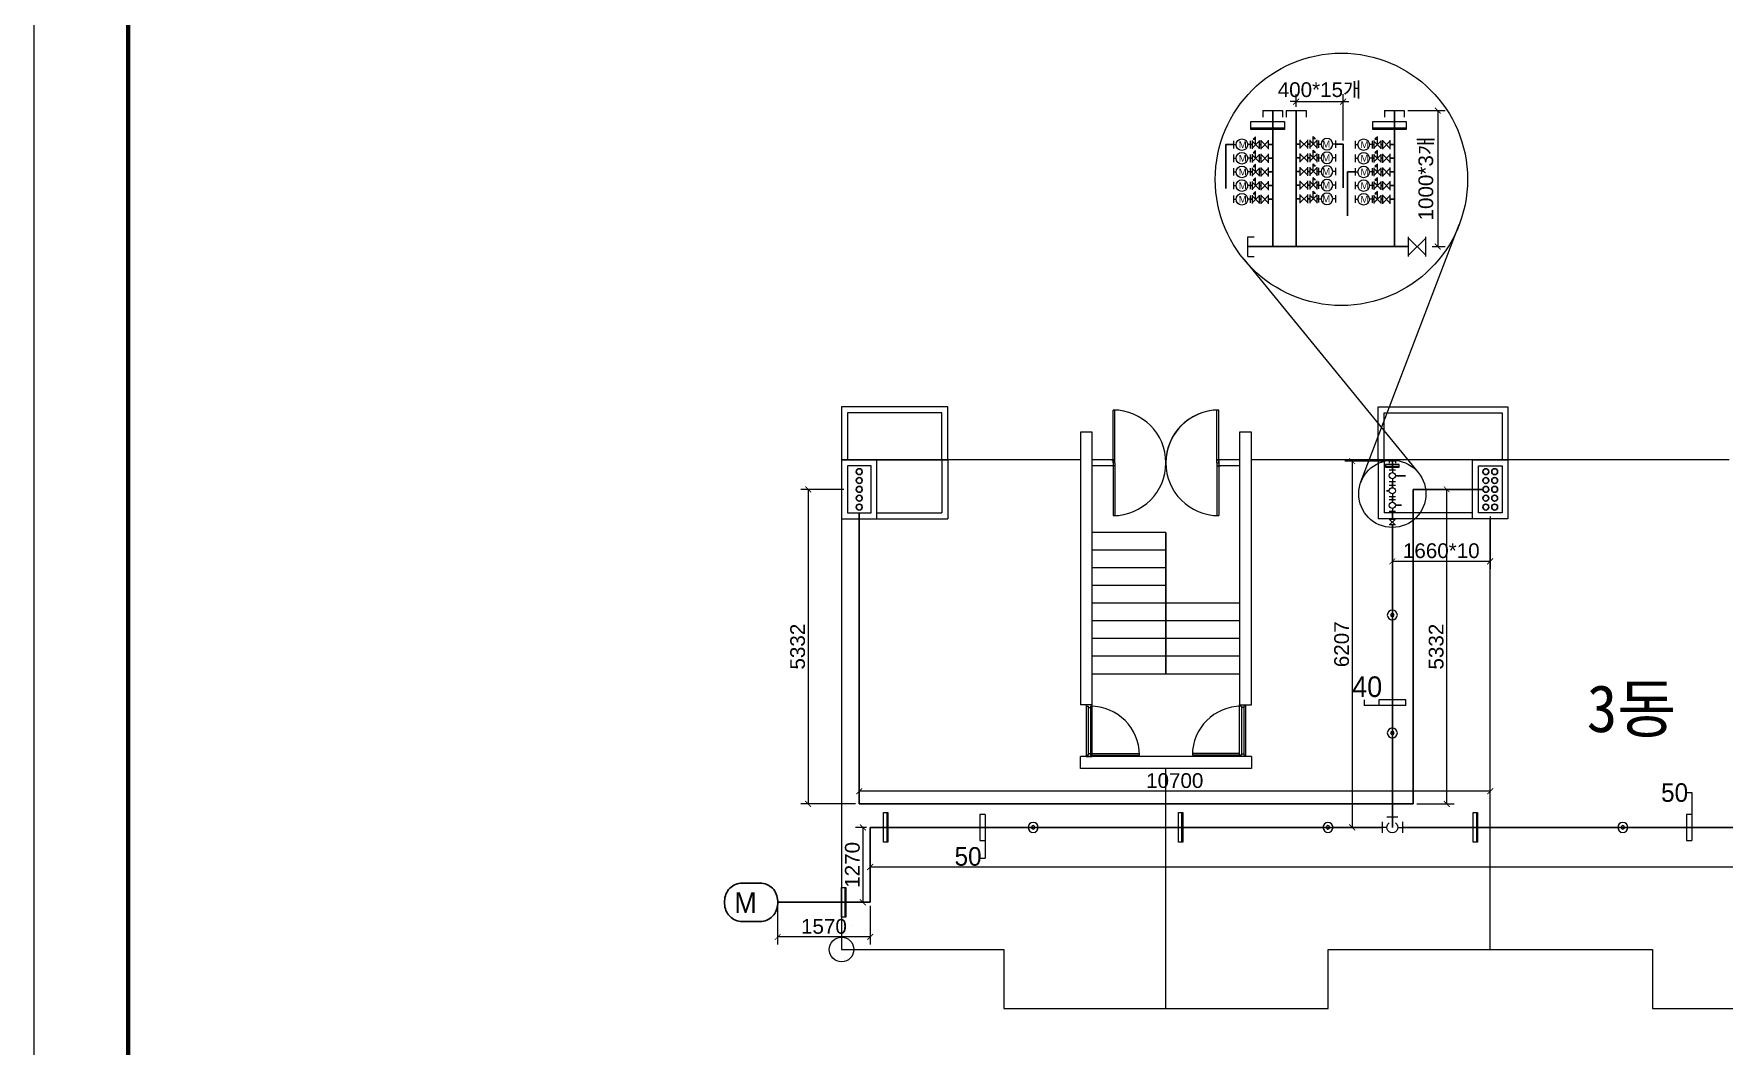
# Model space of a CAD drawing. Header units: millimetres. Extents: x 77978 to 1977917, y -128530 to 383426.
# Drawn here: x 1009697 to 1038363, y 92480 to 109642 of the extents above; entities that cross this region are included whole.
import ezdxf

# ---------------------------------------------------------------- set-up
doc = ezdxf.new("R2010")
doc.units = ezdxf.units.MM
doc.header["$LTSCALE"] = 20
doc.layers.get('0').update_dxf_attribs({"lineweight": 0})
for name, color, linetype, lineweight in [('PIPE(급수)', 3, 'Continuous', 30), ('WID', 6, 'Continuous', 0), ('건축선', 7, 'Continuous', 0), ('급수', 3, 'Continuous', 30), ('치수선', 1, 'Continuous', 0), ('해칭선', 5, 'Continuous', 0)]:
    doc.layers.add(name, color=color, linetype=linetype, lineweight=lineweight)
for name, color, linetype in [('TEXT', 2, 'Continuous'), ('가데', 2, 'Continuous'), ('급수부품', 2, 'Continuous')]:
    doc.layers.add(name, color=color, linetype=linetype)
doc.styles.get("Standard").update_dxf_attribs({"font": 'arial.ttf'})
doc.styles.add('굴림700', font='gulim.ttc', dxfattribs={"height": 700})
doc.styles.add('굴림800', font='', dxfattribs={"height": 800})
doc.styles.add('수도공사', font='malgun.ttf', dxfattribs={"height": 300})
doc.styles.get('굴림800').set_extended_font_data('GulimChe')
doc.dimstyles.new('태림-100', dxfattribs={"dimscale": 100, "dimtxt": 2.5, "dimasz": 1, "dimexe": 1.25, "dimexo": 0.625, "dimgap": 0.5, "dimtad": 1, "dimdec": 0, "dimzin": 1, "dimdsep": 46, "dimtxsty": 'Standard', "dimblk": 'ARCHTICK', "dimcen": 2.5, "dimclrt": 2, "dimadec": 0, "dimazin": 0, "dimtfac": 1, "dimtdec": 0, "dimtix": 1, "dimtmove": 0, "dimatfit": 3, "dimfxl": 1, "dimarcsym": 0})

# ---------------------------------------------------------------- blocks, each defined once
blk = doc.blocks.new('A$Cb09a5c7e')
at = {"layer": '급수부품', "color": 2}
for p, q in [((75, 0), (-75, 0)), ((-75, 0), (-75, -50)), ((75, 0), (75, -50))]:
    blk.add_line(p, q, dxfattribs=at)
blk = doc.blocks.new('G$C777399D7')
at = {"layer": '급수부품'}
for p, q in [((-100, 165), (100, 165)), ((-100, 0), (100, 0)), ((-82.5, 165), (82.5, 165)), ((-82.5, 165), (82.5, 0)), ((82.5, 165), (-82.5, 0)), ((-82.5, 0), (82.5, 0))]:
    blk.add_line(p, q, dxfattribs=at)
blk = doc.blocks.new('G$CA49DD9BD')
at = {"layer": '급수부품'}
for p, q in [((-160, 35), (-160, -35)), ((-160, 0), (-135, 0)), ((0, 0), (-25, 0)), ((0, 35), (0, -35))]:
    blk.add_line(p, q, dxfattribs=at)
blk.add_circle((-80, 0), 55, dxfattribs=at)
blk = doc.blocks.new('A$Ce61dc017')
at = {"layer": '급수부품'}
for p, q in [((-75, 65), (75, 65)), ((-75, -65), (75, -65))]:
    blk.add_line(p, q, dxfattribs=at)
at = {"layer": '급수부품', "color": 2}
for p, q in [((-65, -65), (65, 65)), ((-65, 65), (65, -65))]:
    blk.add_line(p, q, dxfattribs=at)
blk = doc.blocks.new('_ArchTick')
at = {"color": 0, "linetype": 'ByBlock', "const_width": 0.15}
blk.add_lwpolyline([(-0.5, -0.5), (0.5, 0.5)], dxfattribs=at)
blk = doc.blocks.new('*D5220')
at = {"layer": 'Defpoints', "color": 0}
for p in [(1032938, 108341), (1033345, 106035), (1033505, 106035)]:
    blk.add_point(p, dxfattribs=at)
at = {"layer": '치수선', "color": 0, "lineweight": -2}
for p, q in [((1033000, 108341), (1033630, 108341)), ((1033505, 108341), (1033505, 106035)), ((1033408, 106035), (1033630, 106035))]:
    blk.add_line(p, q, dxfattribs=at)
at = {"layer": '치수선', "color": 0, "linetype": 'ByBlock', "lineweight": -2, "xscale": 100, "yscale": 100, "zscale": 100}
for p, rotation in [((1033505, 108341), 90), ((1033505, 106035), 270)]:
    blk.add_blockref('_ArchTick', p, dxfattribs=dict(at, rotation=rotation))
at = {"layer": '치수선', "color": 2, "insert": (1033316, 107188), "char_height": 250, "attachment_point": 5, "rotation": 90}
blk.add_mtext('1000*3개', dxfattribs=at)
blk = doc.blocks.new('*D5221')
at = {"layer": 'Defpoints', "color": 0}
for p in [(1031900, 108492), (1031104, 108340), (1031900, 107771)]:
    blk.add_point(p, dxfattribs=at)
at = {"layer": '치수선', "color": 0, "lineweight": -2}
for p, q in [((1031104, 108492), (1031004, 108492)), ((1031104, 108403), (1031104, 108617)), ((1031104, 108492), (1031900, 108492)), ((1031900, 107834), (1031900, 108617)), ((1031900, 108492), (1032000, 108492))]:
    blk.add_line(p, q, dxfattribs=at)
at = {"layer": '치수선', "color": 0, "linetype": 'ByBlock', "lineweight": -2, "xscale": 100, "yscale": 100, "zscale": 100}
blk.add_blockref('_ArchTick', (1031104, 108492), dxfattribs=at)
at = {"layer": '치수선', "color": 0, "linetype": 'ByBlock', "lineweight": -2, "xscale": 100, "yscale": 100, "zscale": 100, "rotation": 180}
blk.add_blockref('_ArchTick', (1031900, 108492), dxfattribs=at)
at = {"layer": '치수선', "color": 2, "insert": (1031502, 108682), "char_height": 250, "attachment_point": 5}
blk.add_mtext('400*15{\\f굴림|b0|i0|c129|p50;개}', dxfattribs=at)
blk = doc.blocks.new('A$Cee755bb0')
at = {"layer": '급수부품'}
for p, q in [((0, 319), (0, -319)), ((524, -262), (0, 262)), ((0, -262), (524, 262)), ((524, 319), (524, -319))]:
    blk.add_line(p, q, dxfattribs=at)
at = {"layer": '급수부품', "linetype": 'Continuous'}
for p, q in [((262, 579), (441, 400)), ((262, 0), (262, 579)), ((441, 400), (262, 400))]:
    blk.add_line(p, q, dxfattribs=at)
blk = doc.blocks.new('A$C0af038e2')
at = {"layer": '급수부품', "color": 2}
for p, q in [((-140, -75), (-140, 75)), ((140, -75), (140, 75)), ((75, -140), (-75, -140))]:
    blk.add_line(p, q, dxfattribs=at)
at = {"layer": '급수부품'}
for p, q in [((-75, 0), (-140, 0)), ((75, 0), (140, 0)), ((0, 0), (0, -140))]:
    blk.add_line(p, q, dxfattribs=at)
blk.add_arc((0, 0), 75, 306.0342, 233.9661, dxfattribs=at)
blk = doc.blocks.new('A$Cf2ca77ac')
at = {"layer": '가데', "color": 1}
blk.add_line((-15, 250), (-15, -250), dxfattribs=at)
at = {"layer": '가데'}
blk.add_lwpolyline([(-75, -250), (0, -250), (0, 250), (-75, 250)], close=True, dxfattribs=at)
blk = doc.blocks.new('A$C79955f8c')
at = {"layer": '가데'}
for radius in [85, 30]:
    blk.add_circle((0, 0), radius, dxfattribs=at)
blk = doc.blocks.new('*D5222')
at = {"layer": 'Defpoints', "color": 0}
for p in [(1023881, 95767), (1044382, 96029), (1023881, 95517)]:
    blk.add_point(p, dxfattribs=at)
at = {"layer": '치수선', "color": 0, "lineweight": -2}
for p, q in [((1044382, 95967), (1044382, 95392)), ((1023881, 95704), (1023881, 95392)), ((1044382, 95517), (1023881, 95517))]:
    blk.add_line(p, q, dxfattribs=at)
at = {"layer": '치수선', "color": 0, "linetype": 'ByBlock', "lineweight": -2, "xscale": 100, "yscale": 100, "zscale": 100, "rotation": 180}
blk.add_blockref('_ArchTick', (1023881, 95517), dxfattribs=at)
at = {"layer": '치수선', "color": 0, "linetype": 'ByBlock', "lineweight": -2, "xscale": 100, "yscale": 100, "zscale": 100}
blk.add_blockref('_ArchTick', (1044382, 95517), dxfattribs=at)
at = {"layer": '치수선', "color": 2, "insert": (1039560, 95694), "char_height": 250, "attachment_point": 5}
blk.add_mtext('20500', dxfattribs=at)
blk = doc.blocks.new('*D5223')
at = {"layer": 'Defpoints', "color": 0}
for p in [(1023881, 96189), (1023756, 94919), (1023881, 94919)]:
    blk.add_point(p, dxfattribs=at)
at = {"layer": '치수선', "color": 0, "lineweight": -2}
for p, q in [((1023819, 96189), (1023631, 96189)), ((1023756, 96189), (1023756, 94919)), ((1023819, 94919), (1023631, 94919))]:
    blk.add_line(p, q, dxfattribs=at)
at = {"layer": '치수선', "color": 0, "linetype": 'ByBlock', "lineweight": -2, "xscale": 100, "yscale": 100, "zscale": 100}
for p, rotation in [((1023756, 96189), 90), ((1023756, 94919), 270)]:
    blk.add_blockref('_ArchTick', p, dxfattribs=dict(at, rotation=rotation))
at = {"layer": '치수선', "color": 2, "insert": (1023579, 95554), "char_height": 250, "attachment_point": 5, "rotation": 90}
blk.add_mtext('1270', dxfattribs=at)
blk = doc.blocks.new('*D5224')
at = {"layer": 'Defpoints', "color": 0}
for p in [(1022311, 94919), (1023881, 94919), (1022311, 94331)]:
    blk.add_point(p, dxfattribs=at)
at = {"layer": '치수선', "color": 0, "lineweight": -2}
for p, q in [((1022311, 94857), (1022311, 94206)), ((1023881, 94857), (1023881, 94206)), ((1023881, 94331), (1022311, 94331))]:
    blk.add_line(p, q, dxfattribs=at)
at = {"layer": '치수선', "color": 0, "linetype": 'ByBlock', "lineweight": -2, "xscale": 100, "yscale": 100, "zscale": 100, "rotation": 180}
blk.add_blockref('_ArchTick', (1022311, 94331), dxfattribs=at)
at = {"layer": '치수선', "color": 0, "linetype": 'ByBlock', "lineweight": -2, "xscale": 100, "yscale": 100, "zscale": 100}
blk.add_blockref('_ArchTick', (1023881, 94331), dxfattribs=at)
at = {"layer": '치수선', "color": 2, "insert": (1023096, 94509), "char_height": 250, "attachment_point": 5}
blk.add_mtext('1570', dxfattribs=at)
blk = doc.blocks.new('*D5225')
at = {"layer": 'Defpoints', "color": 0}
for p in [(1034395, 101519), (1032735, 101273), (1032735, 100699)]:
    blk.add_point(p, dxfattribs=at)
at = {"layer": '치수선', "color": 0, "lineweight": -2}
for p, q in [((1032735, 101210), (1032735, 100574)), ((1034395, 101457), (1034395, 100574)), ((1034395, 100699), (1032735, 100699))]:
    blk.add_line(p, q, dxfattribs=at)
at = {"layer": '치수선', "color": 0, "linetype": 'ByBlock', "lineweight": -2, "xscale": 100, "yscale": 100, "zscale": 100, "rotation": 180}
blk.add_blockref('_ArchTick', (1032735, 100699), dxfattribs=at)
at = {"layer": '치수선', "color": 0, "linetype": 'ByBlock', "lineweight": -2, "xscale": 100, "yscale": 100, "zscale": 100}
blk.add_blockref('_ArchTick', (1034395, 100699), dxfattribs=at)
at = {"layer": '치수선', "color": 2, "insert": (1033565, 100878), "char_height": 250, "attachment_point": 5}
blk.add_mtext('1660*10', dxfattribs=at)
blk = doc.blocks.new('*D5226')
at = {"layer": 'Defpoints', "color": 0}
for p in [(1032682, 102397), (1032054, 96189), (1032213, 96189)]:
    blk.add_point(p, dxfattribs=at)
at = {"layer": '치수선', "color": 0, "lineweight": -2}
for p, q in [((1032620, 102397), (1031929, 102397)), ((1032054, 102397), (1032054, 96189)), ((1032151, 96189), (1031929, 96189))]:
    blk.add_line(p, q, dxfattribs=at)
at = {"layer": '치수선', "color": 0, "linetype": 'ByBlock', "lineweight": -2, "xscale": 100, "yscale": 100, "zscale": 100}
for p, rotation in [((1032054, 102397), 90), ((1032054, 96189), 270)]:
    blk.add_blockref('_ArchTick', p, dxfattribs=dict(at, rotation=rotation))
at = {"layer": '치수선', "color": 2, "insert": (1031876, 99293), "char_height": 250, "attachment_point": 5, "rotation": 90}
blk.add_mtext('6207', dxfattribs=at)
blk = doc.blocks.new('*D5231')
at = {"layer": 'Defpoints', "color": 0}
for p in [(1023695, 96803), (1023695, 96587), (1034395, 96587)]:
    blk.add_point(p, dxfattribs=at)
at = {"layer": '치수선', "color": 0, "lineweight": -2}
for p, q in [((1023695, 96650), (1023695, 96928)), ((1034395, 96650), (1034395, 96928)), ((1034395, 96803), (1023695, 96803))]:
    blk.add_line(p, q, dxfattribs=at)
at = {"layer": '치수선', "color": 0, "linetype": 'ByBlock', "lineweight": -2, "xscale": 100, "yscale": 100, "zscale": 100, "rotation": 180}
blk.add_blockref('_ArchTick', (1023695, 96803), dxfattribs=at)
at = {"layer": '치수선', "color": 0, "linetype": 'ByBlock', "lineweight": -2, "xscale": 100, "yscale": 100, "zscale": 100}
blk.add_blockref('_ArchTick', (1034395, 96803), dxfattribs=at)
at = {"layer": '치수선', "color": 2, "insert": (1029045, 96981), "char_height": 250, "attachment_point": 5}
blk.add_mtext('10700', dxfattribs=at)
blk = doc.blocks.new('*D5232')
at = {"layer": 'Defpoints', "color": 0}
for p in [(1023495, 101919), (1022829, 96587), (1023695, 96587)]:
    blk.add_point(p, dxfattribs=at)
at = {"layer": '치수선', "color": 0, "lineweight": -2}
for p, q in [((1023433, 101919), (1022704, 101919)), ((1022829, 101919), (1022829, 96587)), ((1023633, 96587), (1022704, 96587))]:
    blk.add_line(p, q, dxfattribs=at)
at = {"layer": '치수선', "color": 0, "linetype": 'ByBlock', "lineweight": -2, "xscale": 100, "yscale": 100, "zscale": 100}
for p, rotation in [((1022829, 101919), 90), ((1022829, 96587), 270)]:
    blk.add_blockref('_ArchTick', p, dxfattribs=dict(at, rotation=rotation))
at = {"layer": '치수선', "color": 2, "insert": (1022651, 99253), "char_height": 250, "attachment_point": 5, "rotation": 90}
blk.add_mtext('5332', dxfattribs=at)
blk = doc.blocks.new('*D5233')
at = {"layer": 'Defpoints', "color": 0}
for p in [(1033657, 101919), (1034095, 101919), (1033086, 96587)]:
    blk.add_point(p, dxfattribs=at)
at = {"layer": '치수선', "color": 0, "lineweight": -2}
for p, q in [((1034033, 101919), (1033532, 101919)), ((1033657, 96587), (1033657, 101919)), ((1033149, 96587), (1033782, 96587))]:
    blk.add_line(p, q, dxfattribs=at)
at = {"layer": '치수선', "color": 0, "linetype": 'ByBlock', "lineweight": -2, "xscale": 100, "yscale": 100, "zscale": 100}
for p, rotation in [((1033657, 101919), 90), ((1033657, 96587), 270)]:
    blk.add_blockref('_ArchTick', p, dxfattribs=dict(at, rotation=rotation))
at = {"layer": '치수선', "color": 2, "insert": (1033479, 99253), "char_height": 250, "attachment_point": 5, "rotation": 90}
blk.add_mtext('5332', dxfattribs=at)
blk = doc.blocks.new('상수도 도각-다중')
at = {"lineweight": 100}
blk.add_line((3000, 86100), (3000, 3000), dxfattribs=at)
blk.add_lwpolyline([(0, 0), (126000, 0), (126000, 89100), (0, 89100)], close=True)

msp = doc.modelspace()

# ---------------------------------------------------------------- linework, layer by layer
for p, q in [((1032202.7, 102045.9), (1033870.6, 106411.2)), ((1030216, 105819.6), (1033175.9, 102203.4)), ((1025095.1, 102419.1), (1025095.1, 103219.1)), ((1032595.1, 102419.1), (1032595.1, 103219.1)), ((1027645.1, 102889.1), (1027445, 102889.1)), ((1030345.1, 102889.1), (1030145.1, 102889.1)), ((1027445.1, 102419.1), (1023395.1, 102419.1)), ((1023395.1, 102419.1), (1023395.1, 94119.1)), ((1025095.1, 102419.1), (1025095.1, 101519.1)), ((1025195.1, 102419.1), (1025195.1, 101419.1)), ((1038445.1, 102419.1), (1030345.1, 102419.1)), ((1032495.1, 102419.1), (1032495.1, 101419.1)), ((1032595.1, 102419.1), (1032595.1, 101519.1)), ((1023995.1, 101519.1), (1025095.1, 101519.1)), ((1034095.1, 101519.1), (1032595.1, 101519.1)), ((1023995.1, 101419.1), (1025195.1, 101419.1)), ((1034095.1, 101419.1), (1032495.1, 101419.1)), ((1034395.1, 94119.1), (1034395.1, 101419.1)), ((1028895.1, 98789.1), (1028895.1, 101189.1)), ((1028895.1, 98789.1), (1028895.1, 101189.1)), ((1028895.1, 93119.1), (1028895.1, 97189.1)), ((1023395.1, 94119.1), (1026145.1, 94119.1)), ((1026145.1, 94119.1), (1026145.1, 93119.1)), ((1031645.1, 93119.1), (1031645.1, 94119.1)), ((1031645.1, 94119.1), (1037145.1, 94119.1)), ((1037145.1, 94119.1), (1037145.1, 93119.1)), ((1026145.1, 93119.1), (1031645.1, 93119.1)), ((1037145.1, 93119.1), (1042645.1, 93119.1))]:
    msp.add_line(p, q)
at = {"color": 5}
msp.add_line((1034595.1, 102419.1), (1032595.1, 102419.1), dxfattribs=at)
for points in [[(1025195.1, 103319.1), (1023395.1, 103319.1), (1023395.1, 102419.1), (1025195.1, 102419.1)], [(1025095.1, 103219.1), (1023495.1, 103219.1), (1023495.1, 102419.1), (1025095.1, 102419.1)], [(1032495.1, 103319.1), (1034695.1, 103319.1), (1034695.1, 102419.1), (1032495.1, 102419.1)], [(1032595.1, 103219.1), (1034595.1, 103219.1), (1034595.1, 102419.1), (1032595.1, 102419.1)], [(1023395.1, 101419.1), (1023995.1, 101419.1), (1023995.1, 102419.1), (1023395.1, 102419.1)], [(1034695.1, 101419.1), (1034095.1, 101419.1), (1034095.1, 102419.1), (1034695.1, 102419.1)], [(1023495.1, 101519.1), (1023895.1, 101519.1), (1023895.1, 102319.1), (1023495.1, 102319.1)], [(1034595.1, 101519.1), (1034195.1, 101519.1), (1034195.1, 102319.1), (1034595.1, 102319.1)]]:
    msp.add_lwpolyline(points, close=True)
msp.add_circle((1031871.8, 107174.9), 2139.7)
at = {"layer": 'PIPE(급수)'}
for p, q in [((1030706, 106034.5), (1030706, 108340.9)), ((1031103.9, 106034.5), (1031103.9, 108340.5)), ((1032770.8, 106034.5), (1032770.8, 108340.9)), ((1030041.6, 107762.8), (1029910.3, 107762.8)), ((1029910.3, 107762.8), (1029910.3, 107022.4)), ((1031899.7, 107771.4), (1031768.3, 107771.4)), ((1031899.7, 107771.4), (1031899.7, 107030.9)), ((1032106.4, 107299.6), (1031975, 107299.6)), ((1031975, 107299.6), (1031975.1, 106559.1))]:
    msp.add_line(p, q, dxfattribs=at)
at = {"layer": 'WID'}
for p, q in [((1028000.1, 102369.1), (1028000.1, 103264.1)), ((1028000.1, 102369.1), (1028000.1, 103260.3)), ((1028030.1, 102369.1), (1028030.1, 103263.6)), ((1028030.1, 102419.1), (1028030.1, 103259.7)), ((1029760.1, 102369.1), (1029760.1, 103263.6)), ((1029790.1, 102369.1), (1029790.1, 103264.1)), ((1028030.1, 102419.1), (1027645.1, 102419.1)), ((1027975.1, 102419.1), (1028000.1, 102419.1)), ((1028000.1, 102419.1), (1028030.1, 102419.1)), ((1028000.1, 102419.1), (1028000.1, 102319.1)), ((1028000.1, 102419.1), (1028000.1, 102319.1)), ((1028030.1, 102369.1), (1028000.1, 102369.1)), ((1028000.1, 102369.1), (1028000.1, 101474.1)), ((1028030.1, 102369.1), (1028000.1, 102369.1)), ((1028030.1, 102369.1), (1028030.1, 101474.6)), ((1030145.1, 102419.1), (1029760.1, 102419.1)), ((1029760.1, 102419.1), (1029790.1, 102419.1)), ((1029760.1, 102369.1), (1029790.1, 102369.1)), ((1029760.1, 102369.1), (1029760.1, 101474.6)), ((1029790.1, 102419.1), (1029790.1, 102319.1)), ((1029815.1, 102419.1), (1029790.1, 102419.1)), ((1029790.1, 102369.1), (1029790.1, 101474.1)), ((1028030.1, 102319.1), (1027645.1, 102319.1)), ((1028000.1, 102319.1), (1027975.1, 102319.1)), ((1028030.1, 102319.1), (1028000.1, 102319.1)), ((1030145.1, 102319.1), (1029760.1, 102319.1)), ((1029760.1, 102319.1), (1029790.1, 102319.1)), ((1029790.1, 102319.1), (1029815.1, 102319.1)), ((1029815.1, 102319.1), (1029790.1, 102319.1)), ((1027645.1, 98269.1), (1027545.1, 98269.1)), ((1027645.1, 98269.1), (1027545.1, 98269.1)), ((1027645.1, 98269.1), (1027545.1, 98269.1)), ((1027545.1, 98269.1), (1027545.1, 98244.1)), ((1027645.1, 98269.1), (1027545.1, 98269.1)), ((1027545.1, 98244.1), (1027545.1, 97444.1)), ((1027545.1, 98244.1), (1027575.6, 98244.1)), ((1027575.6, 98244.1), (1027575.6, 97434.1)), ((1027575.6, 98244.1), (1027575.6, 98224.1)), ((1027575.6, 98224.1), (1027615.6, 98224.1)), ((1027615.6, 98244.1), (1027645.1, 98244.1)), ((1027615.6, 98244.1), (1027615.6, 97414.1)), ((1027645.1, 98244.1), (1027645.1, 98269.1)), ((1027645.1, 97414.1), (1027645.1, 98244.1)), ((1030145.1, 98269.1), (1030245.1, 98269.1)), ((1030145.1, 98244.1), (1030145.1, 98269.1)), ((1030145.1, 98269.1), (1030245.1, 98269.1)), ((1030174.5, 98244.1), (1030145.1, 98244.1)), ((1030145.1, 97414.1), (1030145.1, 98244.1)), ((1030174.5, 98244.1), (1030174.5, 97414.1)), ((1030214.5, 98224.1), (1030174.5, 98224.1)), ((1030214.5, 98244.1), (1030214.5, 97434.1)), ((1030245.1, 98244.1), (1030214.5, 98244.1)), ((1030214.5, 98244.1), (1030214.5, 98224.1)), ((1030245.1, 98269.1), (1030245.1, 98244.1)), ((1030245.1, 98244.1), (1030245.1, 97444.1)), ((1027545.1, 97444.1), (1027545.1, 97414.1)), ((1027545.1, 97414.1), (1027545.1, 97389.1)), ((1027575.6, 97414.1), (1027545.1, 97414.1)), ((1027545.1, 97389.1), (1027645.1, 97389.1)), ((1027575.6, 97434.1), (1027575.6, 97414.1)), ((1027615.6, 97434.1), (1027575.6, 97434.1)), ((1027615.6, 97414.1), (1027645.1, 97414.1)), ((1027645.1, 97444.1), (1028445, 97444.1)), ((1027645.1, 97414.1), (1028445.6, 97414.1)), ((1027645.1, 97389.1), (1027645.1, 97414.1)), ((1030145.1, 97414.1), (1029344.5, 97414.1)), ((1030145.1, 97444.1), (1029345.1, 97444.1)), ((1030145.1, 97389.1), (1030145.1, 97414.1)), ((1030174.5, 97414.1), (1030145.1, 97414.1)), ((1030245.1, 97389.1), (1030145.1, 97389.1)), ((1030174.5, 97434.1), (1030214.5, 97434.1)), ((1030214.5, 97434.1), (1030214.5, 97414.1)), ((1030214.5, 97414.1), (1030245.1, 97414.1)), ((1030245.1, 97444.1), (1030245.1, 97414.1)), ((1030245.1, 97414.1), (1030245.1, 97389.1))]:
    msp.add_line(p, q, dxfattribs=at)
for centre, radius, start, end in [((1028000.1, 102369.1), 895, 270, 90), ((1029790.1, 102369.1), 895, 90, 183.20255), ((1029790.1, 102369.1), 895, 90, 270), ((1027615.6, 97414.1), 830, 0, 90), ((1030174.5, 97414.1), 830, 90, 180)]:
    msp.add_arc(centre, radius, start, end, dxfattribs=at)
at = {"layer": '가데', "color": 1}
for p, q in [((1030338, 108047.2), (1030907, 108046.3)), ((1032402.8, 108047.2), (1032971.8, 108046.3)), ((1032850.8, 102305.3), (1032619.5, 102305))]:
    msp.add_line(p, q, dxfattribs=at)
at = {"layer": '가데'}
for points in [[(1030907, 108153.3), (1030907, 108019.6), (1030338, 108020.5), (1030338, 108153.3)], [(1032971.8, 108153.3), (1032971.8, 108019.6), (1032402.8, 108020.5), (1032402.8, 108153.3)], [(1032619.5, 102338.6), (1032619.5, 102296.6), (1032850.8, 102296.9), (1032850.8, 102338.6)]]:
    msp.add_lwpolyline(points, close=True, dxfattribs=at)
at = {"layer": '건축선'}
for p, q in [((1027645.1, 98269.1), (1027645.1, 102889.1)), ((1030145.1, 102889.1), (1030145.1, 98269.1)), ((1028895.1, 101189.1), (1027645.1, 101189.1)), ((1028895.1, 101189.1), (1028895.1, 98789.1)), ((1028895.1, 100889.1), (1027645.1, 100889.1)), ((1028895.1, 100589.1), (1027645.1, 100589.1)), ((1028895.1, 100289.1), (1027645.1, 100289.1)), ((1030145.1, 99989.1), (1027645.1, 99989.1)), ((1030145.1, 99689.1), (1027645.1, 99689.1)), ((1030145.1, 99389.1), (1027645.1, 99389.1)), ((1030145.1, 99089.1), (1027645.1, 99089.1)), ((1030145.1, 98789.1), (1027645.1, 98789.1)), ((1027645.1, 98269.1), (1027445.1, 98269.1)), ((1027645.1, 98269.1), (1027445.1, 98269.1)), ((1030145.1, 98269.1), (1030345.1, 98269.1)), ((1030145.1, 98269.1), (1030345.1, 98269.1)), ((1030345.1, 97389.1), (1027445.1, 97389.1)), ((1027445.1, 97189.1), (1027445.1, 97389.1)), ((1028895.1, 97189.1), (1027445.1, 97189.1)), ((1030345.1, 97189.1), (1028895.1, 97189.1)), ((1030345.1, 97389.1), (1030345.1, 97189.1))]:
    msp.add_line(p, q, dxfattribs=at)
for points in [[(1027445, 102889.1), (1027445.1, 102629.1), (1027445.1, 98269.1)], [(1030345.1, 98269.1), (1030345.1, 102889.1)]]:
    msp.add_lwpolyline(points, dxfattribs=at)
msp.add_circle((1032735, 101842.5), 569.8, dxfattribs=at)
at = {"layer": '급수'}
for p, q in [((1030356.7, 107762.8), (1030326.7, 107762.8)), ((1030356.7, 107531.2), (1030326.7, 107531.2)), ((1030510.7, 107762.9), (1030475.3, 107762.9)), ((1030510.7, 107531.2), (1030475.3, 107531.2)), ((1030706, 107762.9), (1030635.6, 107762.9)), ((1030706, 107531.2), (1030635.6, 107531.2)), ((1031103.9, 107771.4), (1031174.3, 107771.4)), ((1031103.9, 107539.8), (1031174.3, 107539.8)), ((1031299.2, 107771.4), (1031334.6, 107771.4)), ((1031299.2, 107539.8), (1031334.6, 107539.8)), ((1031453.3, 107771.4), (1031483.3, 107771.4)), ((1031453.3, 107539.8), (1031483.3, 107539.8)), ((1031899.7, 107771.4), (1031899.7, 107771.4)), ((1032421.4, 107762.8), (1032391.4, 107762.8)), ((1032421.4, 107531.2), (1032391.4, 107531.2)), ((1032575.5, 107762.9), (1032540.1, 107762.9)), ((1032575.5, 107531.2), (1032540.1, 107531.2)), ((1032770.8, 107762.9), (1032700.4, 107762.9)), ((1032770.8, 107531.2), (1032700.4, 107531.2)), ((1030356.7, 107299.6), (1030326.7, 107299.6)), ((1030510.7, 107299.6), (1030475.3, 107299.6)), ((1030706, 107299.6), (1030635.6, 107299.6)), ((1031103.9, 107308.2), (1031174.3, 107308.2)), ((1031299.2, 107308.2), (1031334.6, 107308.2)), ((1031453.3, 107308.1), (1031483.3, 107308.1)), ((1032421.4, 107299.6), (1032391.4, 107299.6)), ((1032575.5, 107299.6), (1032540.1, 107299.6)), ((1032770.8, 107299.6), (1032700.4, 107299.6)), ((1030356.7, 107067.9), (1030326.7, 107067.9)), ((1030510.7, 107068), (1030475.3, 107068)), ((1030706, 107068), (1030635.6, 107068)), ((1031103.9, 107076.5), (1031174.3, 107076.5)), ((1031299.2, 107076.5), (1031334.6, 107076.5)), ((1031453.3, 107076.5), (1031483.3, 107076.5)), ((1032421.4, 107067.9), (1032391.4, 107067.9)), ((1032575.5, 107068), (1032540.1, 107068)), ((1032770.8, 107068), (1032700.4, 107068)), ((1030356.7, 106836.3), (1030326.7, 106836.3)), ((1030510.7, 106836.3), (1030475.3, 106836.3)), ((1030706, 106836.3), (1030635.6, 106836.3)), ((1031103.9, 106844.9), (1031174.3, 106844.9)), ((1031299.2, 106844.9), (1031334.6, 106844.9)), ((1031453.3, 106844.9), (1031483.3, 106844.9)), ((1032421.4, 106836.3), (1032391.4, 106836.3)), ((1032575.5, 106836.3), (1032540.1, 106836.3)), ((1032770.8, 106836.3), (1032700.4, 106836.3)), ((1030282.5, 106034.5), (1033011.2, 106034.5)), ((1032735, 102247.8), (1032735, 102396.6)), ((1032735, 101947.7), (1032735, 102052)), ((1032960, 102149.9), (1032787.6, 102149.9)), ((1032633.3, 101895), (1032682.3, 101895)), ((1032735, 101702.9), (1032735, 101799.3)), ((1032735, 101702.9), (1032735, 101797.2)), ((1033086.5, 96587.3), (1033086.5, 101919.1)), ((1034270.1, 101919.1), (1033086.5, 101919.1)), ((1023695.1, 101519.1), (1023695.1, 96587.3)), ((1032735, 101563.1), (1032735, 101409.6)), ((1032888.4, 101650.3), (1032787.6, 101650.3)), ((1032735, 101364.1), (1032735, 101364.1)), ((1032735, 101318.6), (1032735, 96189.1)), ((1023695.1, 96587.3), (1033086.5, 96587.3)), ((1023881.5, 94919.1), (1023881.5, 96189.1)), ((1023881.5, 96189.1), (1024181.5, 96189.1)), ((1032910, 96189.1), (1043560, 96189.1)), ((1023881.5, 94919.1), (1022311.5, 94919.1))]:
    msp.add_line(p, q, dxfattribs=at)
msp.add_lwpolyline([(1023881.5, 96189.1), (1025112, 96189.1), (1032560, 96189.1)], dxfattribs=at)
msp.add_lwpolyline([(1021711.5, 95244.1), (1022011.5, 95244.1, -0.4142136), (1022311.5, 94944.1), (1022311.5, 94894.1, -0.4142136), (1022011.5, 94594.1), (1021711.5, 94594.1, -0.4142136), (1021411.5, 94894.1), (1021411.5, 94944.1, -0.4142136)], format="xyb", close=True, dxfattribs=at)
for centre in [(1023695.1, 102219.1), (1023695.1, 102069.1), (1034320.1, 102219.1), (1034320.1, 102069.1), (1034470.1, 102219.1), (1034470.1, 102069.1), (1023695.1, 101919.1), (1023695.1, 101769.1), (1034320.1, 101919.1), (1034320.1, 101769.1), (1034470.1, 101919.1), (1034470.1, 101769.1), (1023695.1, 101619.1), (1034320.1, 101619.1), (1034470.1, 101619.1)]:
    msp.add_circle(centre, 50, dxfattribs=at)
at = {"layer": '급수부품', "color": 2}
for p, q in [((1032682.5, 102247.8), (1032787.5, 102247.8)), ((1032682.5, 102052), (1032787.5, 102052)), ((1032682.5, 101993), (1032787.5, 101993)), ((1032682.5, 101797.2), (1032787.5, 101797.2)), ((1032682.5, 101748.2), (1032787.5, 101748.2)), ((1032682.5, 101552.4), (1032787.5, 101552.4))]:
    msp.add_line(p, q, dxfattribs=at)
at = {"layer": '급수부품'}
for p, q in [((1032735, 102247.8), (1032735, 102202.5)), ((1032735, 102097.4), (1032735, 102052)), ((1032735, 101993), (1032735, 101947.7)), ((1032735, 101842.5), (1032735, 101797.2)), ((1032735, 101748.2), (1032735, 101702.9)), ((1032735, 101597.8), (1032735, 101552.4))]:
    msp.add_line(p, q, dxfattribs=at)
for centre in [(1032735, 102149.9), (1032735, 101895), (1032735, 101650.3)]:
    msp.add_circle(centre, 52.6, dxfattribs=at)
at = {"layer": '치수선'}
for p, q in [((1032256.7, 98353.9), (1032256.7, 98253.9)), ((1032963.2, 98353.9), (1032506.7, 98353.9)), ((1032506.7, 98353.9), (1032506.7, 98253.9)), ((1032963.2, 98253.9), (1032963.2, 98353.9)), ((1032506.7, 98253.9), (1032256.7, 98253.9)), ((1032963.2, 98253.9), (1032506.7, 98253.9)), ((1037723.1, 96778.7), (1037813.1, 96778.7)), ((1037813.1, 96778.7), (1037813.1, 96409.4)), ((1025832, 96409.4), (1025742, 96409.4)), ((1025742, 96409.4), (1025742, 95968.8)), ((1025832, 96409.4), (1025832, 95968.8)), ((1037813.1, 96409.4), (1037723.1, 96409.4)), ((1037723.1, 96409.4), (1037723.1, 95968.8)), ((1037813.1, 96409.4), (1037813.1, 95968.8)), ((1025742, 95968.8), (1025832, 95968.8)), ((1025832, 95968.8), (1025832, 95666.8)), ((1037723.1, 95968.8), (1037813.1, 95968.8)), ((1025742, 95666.8), (1025832, 95666.8))]:
    msp.add_line(p, q, dxfattribs=at)
msp.add_circle((1023395.1, 94119.1), 208.9, dxfattribs=at)
at = {"layer": '해칭선', "linetype": 'Continuous', "transparency": 33554687}
msp.add_line((1023582.6, 94525.4), (1023582.5, 94525.5), dxfattribs=at)

# ---------------------------------------------------------------- block references
at = {"color": 0, "xscale": 0.5333333333333332, "yscale": 0.5333333333333332, "zscale": 0.5333333333333332}
msp.add_blockref('상수도 도각-다중', (1009696.9, 81693.2), dxfattribs=at)
at = {"layer": 'PIPE(급수)'}
for p, xscale, yscale, zscale in [((1030706, 108340.9), -2.227272725, 2.227272725, 2.227272725), ((1031103.9, 108340.5), -2.227272725, 2.227272725, 2.227272725), ((1032770.8, 108340.9), -2.227272725, 2.227272725, 2.227272725), ((1032735, 102396.6), 0.7000000000000001, 0.7000000000000001, 0.7000000000000001)]:
    msp.add_blockref('A$Cb09a5c7e', p, dxfattribs=dict(at, xscale=xscale, yscale=yscale, zscale=zscale))
for name, p, xscale, yscale, zscale, rotation in [('A$Cb09a5c7e', (1030282.5, 106034.5), -2.227272725, 2.227272725, 2.227272725, 89.99999999999972), ('A$Ce61dc017', (1033156, 106034.5), -2.227272725, 2.227272725, 2.227272725, 270), ('A$Ce61dc017', (1032735, 101364.1), 0.7000000000000001, 0.7000000000000001, 0.7000000000000001, 180)]:
    msp.add_blockref(name, p, dxfattribs=dict(at, xscale=xscale, yscale=yscale, zscale=zscale, rotation=rotation))
at = {"layer": '가데', "xscale": -1}
for p in [(1032735, 99789.1), (1032735, 97789.1), (1026644, 96189.1), (1031644, 96189.1), (1036644, 96189.1)]:
    msp.add_blockref('A$C79955f8c', p, dxfattribs=at)
at = {"layer": '가데', "xscale": -1, "rotation": 180}
for p in [(1024181.5, 96189.1), (1029181.5, 96189.1), (1034181.5, 96189.1), (1023470.1, 94919.1)]:
    msp.add_blockref('A$Cf2ca77ac', p, dxfattribs=at)
at = {"layer": '급수부품'}
for name, p, xscale, yscale, zscale, rotation in [('G$CA49DD9BD', (1030326.7, 107762.8), 1.781818179999999, 1.78181818, 1.78181818, 0.000137229028932234), ('A$Cee755bb0', (1030475.3, 107762.9), -0.2266666668336514, 0.2266666668336516, 0.2266666668336517, 0.01390590346156414), ('G$C777399D7', (1030635.6, 107762.9), 0.7572727264999998, 0.7572727264999999, 0.7572727265, 90.00013722902895), ('G$C777399D7', (1031174.3, 107771.4), -0.7572727264999998, 0.7572727264999999, 0.7572727265, 269.999862770971), ('A$Cee755bb0', (1031334.6, 107771.4), 0.2266666668336514, 0.2266666668336516, 0.2266666668336517, 359.9860940965385), ('G$CA49DD9BD', (1031483.3, 107771.4), -1.781818179999999, 1.78181818, 1.78181818, 359.999862770971), ('G$CA49DD9BD', (1032391.4, 107762.8), 1.781818179999999, 1.78181818, 1.78181818, 0.000137229028932234), ('A$Cee755bb0', (1032540.1, 107762.9), -0.2266666668336514, 0.2266666668336516, 0.2266666668336517, 0.01390590346156414), ('G$C777399D7', (1032700.4, 107762.9), 0.7572727264999998, 0.7572727264999999, 0.7572727265, 90.00013722902895), ('G$CA49DD9BD', (1030326.7, 107531.2), 1.781818179999999, 1.78181818, 1.78181818, 0.000137229028932234), ('A$Cee755bb0', (1030475.3, 107531.2), -0.2266666668336514, 0.2266666668336516, 0.2266666668336517, 0.01390590346156414), ('G$C777399D7', (1030635.6, 107531.2), 0.7572727264999998, 0.7572727264999999, 0.7572727265, 90.00013722902895), ('G$C777399D7', (1031174.3, 107539.8), -0.7572727265, 0.7572727265, 0.7572727265, 270), ('A$Cee755bb0', (1031334.6, 107539.8), 0.2266666668336514, 0.2266666668336516, 0.2266666668336517, 359.9860940965385), ('G$CA49DD9BD', (1031483.3, 107539.8), -1.781818179999999, 1.78181818, 1.78181818, 359.999862770971), ('G$CA49DD9BD', (1032391.4, 107531.2), 1.781818179999999, 1.78181818, 1.78181818, 0.000137229028932234), ('A$Cee755bb0', (1032540.1, 107531.2), -0.2266666668336514, 0.2266666668336516, 0.2266666668336517, 0.01390590346156414), ('G$C777399D7', (1032700.4, 107531.2), 0.7572727264999998, 0.7572727264999999, 0.7572727265, 90.00013722902895), ('G$CA49DD9BD', (1030326.7, 107299.6), 1.781818179999999, 1.78181818, 1.78181818, 0.000137229028932234), ('A$Cee755bb0', (1030475.3, 107299.6), -0.2266666668336514, 0.2266666668336516, 0.2266666668336517, 0.01390590346156414), ('G$C777399D7', (1030635.6, 107299.6), 0.7572727264999998, 0.7572727264999999, 0.7572727265, 90.00013722902895), ('G$C777399D7', (1031174.3, 107308.2), -0.7572727265, 0.7572727265, 0.7572727265, 270), ('A$Cee755bb0', (1031334.6, 107308.2), 0.2266666668336514, 0.2266666668336516, 0.2266666668336517, 359.9860940965385), ('G$CA49DD9BD', (1031483.3, 107308.1), -1.781818179999999, 1.78181818, 1.78181818, 359.999862770971), ('G$CA49DD9BD', (1032391.4, 107299.6), 1.781818179999999, 1.78181818, 1.78181818, 0.000137229028932234), ('A$Cee755bb0', (1032540.1, 107299.6), -0.2266666668336514, 0.2266666668336516, 0.2266666668336517, 0.01390590346156414), ('G$C777399D7', (1032700.4, 107299.6), 0.7572727264999998, 0.7572727264999999, 0.7572727265, 90.00013722902895), ('G$CA49DD9BD', (1030326.7, 107067.9), 1.781818179999999, 1.78181818, 1.78181818, 0.000137229028932234), ('G$CA49DD9BD', (1030326.7, 106836.3), 1.781818179999999, 1.78181818, 1.78181818, 0.000137229028932234), ('A$Cee755bb0', (1030475.3, 107068), -0.2266666668336514, 0.2266666668336516, 0.2266666668336517, 0.01390590346156414), ('A$Cee755bb0', (1030475.3, 106836.3), -0.2266666668336514, 0.2266666668336516, 0.2266666668336517, 0.01390590346156414), ('G$C777399D7', (1030635.6, 107068), 0.7572727264999998, 0.7572727264999999, 0.7572727265, 90.00013722902895), ('G$C777399D7', (1031174.3, 107076.5), -0.7572727265, 0.7572727265, 0.7572727265, 270), ('A$Cee755bb0', (1031334.6, 107076.5), 0.2266666668336514, 0.2266666668336516, 0.2266666668336517, 359.9860940965385), ('A$Cee755bb0', (1031334.6, 106844.9), 0.2266666668336514, 0.2266666668336516, 0.2266666668336517, 359.9860940965385), ('G$CA49DD9BD', (1031483.3, 107076.5), -1.781818179999999, 1.78181818, 1.78181818, 359.999862770971), ('G$CA49DD9BD', (1031483.3, 106844.9), -1.781818179999999, 1.78181818, 1.78181818, 359.999862770971), ('G$CA49DD9BD', (1032391.4, 107067.9), 1.781818179999999, 1.78181818, 1.78181818, 0.000137229028932234), ('G$CA49DD9BD', (1032391.4, 106836.3), 1.781818179999999, 1.78181818, 1.78181818, 0.000137229028932234), ('A$Cee755bb0', (1032540.1, 107068), -0.2266666668336514, 0.2266666668336516, 0.2266666668336517, 0.01390590346156414), ('A$Cee755bb0', (1032540.1, 106836.3), -0.2266666668336514, 0.2266666668336516, 0.2266666668336517, 0.01390590346156414), ('G$C777399D7', (1032700.4, 107068), 0.7572727264999998, 0.7572727264999999, 0.7572727265, 90.00013722902895), ('G$C777399D7', (1030635.6, 106836.3), 0.7572727264999998, 0.7572727264999999, 0.7572727265, 90.00013722902895), ('G$C777399D7', (1031174.3, 106844.9), -0.7572727265, 0.7572727265, 0.7572727265, 270), ('G$C777399D7', (1032700.4, 106836.3), 0.7572727264999998, 0.7572727264999999, 0.7572727265, 90.00013722902895), ('A$C0af038e2', (1032735, 96189.1), -1.25, 1.25, 1.25, 180)]:
    msp.add_blockref(name, p, dxfattribs=dict(at, xscale=xscale, yscale=yscale, zscale=zscale, rotation=rotation))

# ---------------------------------------------------------------- texts
at = {"layer": 'TEXT', "insert": (1037553.6, 98604.2), "char_height": 800, "width": 2446.681, "attachment_point": 3, "style": '굴림800'}
msp.add_mtext('3동', dxfattribs=at)
at = {"layer": '건축선', "color": 5, "insert": (1021957.3, 95090.1), "char_height": 350, "width": 317.577, "attachment_point": 3, "style": '굴림700'}
msp.add_mtext('M', dxfattribs=at)
at = {"layer": '급수부품', "linetype": 'ByBlock', "char_height": 116.9, "style": '수도공사'}
for insert, attachment_point, rotation in [((1030128.3, 107820.4), 1, 0.30357), ((1031681.6, 107829), 3, 359.69643), ((1032193.1, 107820.4), 1, 0.30357), ((1030128.3, 107588.8), 1, 0.30357), ((1031681.6, 107597.3), 3, 359.69643), ((1032193.1, 107588.8), 1, 0.30357), ((1030128.3, 107357.1), 1, 0.30357), ((1031681.6, 107365.7), 3, 359.69643), ((1032193.1, 107357.1), 1, 0.30357), ((1030128.3, 107125.5), 1, 0.30357), ((1031681.6, 107134), 3, 359.69643), ((1032193.1, 107125.5), 1, 0.30357), ((1030128.3, 106893.9), 1, 0.30357), ((1031681.6, 106902.4), 3, 359.69643), ((1032193.1, 106893.9), 1, 0.30357)]:
    msp.add_mtext_dynamic_manual_height_columns('M', width=26.715, gutter_width=128.6, heights=[0], dxfattribs=dict(at, insert=insert, attachment_point=attachment_point, rotation=rotation))
at = {"layer": '치수선', "color": 2, "attachment_point": 1, "style": '굴림700'}
for s, insert, char_height in [('40', (1032053.7, 98748.7), 350), ('50', (1037292.4, 96937.2), 315), ('50', (1025311.4, 95854.6), 315)]:
    msp.add_mtext_dynamic_manual_height_columns(s, width=332.103, gutter_width=2625, heights=[0], dxfattribs=dict(at, insert=insert, char_height=char_height))

# ---------------------------------------------------------------- dimensions: what is measured, and where the dimension line sits
at = {"layer": '치수선'}
dim = msp.add_linear_dim(base=(1031899.7, 108492.4), p1=(1031103.9, 108340.5), p2=(1031899.7, 107771.4), text='400*15{\\f굴림|b0|i0|c129|p50;개}', dimstyle='태림-100', override={"dimtxsty": 'Standard'}, dxfattribs=at)
dim.commit()
dim.dimension.update_dxf_attribs({"geometry": '*D5221', "text_midpoint": (1031501.8, 108681.6)})
for base, p1, p2, angle, text, picture, middle in [((1033505.3, 106034.5), (1032937.9, 108340.9), (1033345.3, 106034.5), 90, '1000*3개', '*D5220', (1033316.1, 107187.7)), ((1032735, 100699.2), (1034395.1, 101519.1), (1032735, 101272.7), 180, '<>*10', '*D5225', (1033565, 100878.5))]:
    dim = msp.add_linear_dim(base=base, p1=p1, p2=p2, angle=angle, text=text, dimstyle='태림-100', override={"dimtxsty": 'Standard'}, dxfattribs=at)
    dim.commit()
    dim.dimension.update_dxf_attribs({"geometry": picture, "text_midpoint": middle})
for base, p1, p2, angle, picture, middle in [((1032053.6873, 96189.1175), (1032682.4754, 102396.5981), (1032213.0783, 96189.1175), 90, '*D5226', (1031876.0441, 99292.8578)), ((1022829, 96587.3), (1023495.1, 101919.1), (1023695.1, 96587.3), 90, '*D5232', (1022651.3, 99253.2)), ((1033656.9, 101919.1), (1033086.5, 96587.3), (1034095.1, 101919.1), 90, '*D5233', (1033479.2, 99253.2)), ((1023756.5, 94919.1), (1023881.5, 96189.1), (1023881.5, 94919.1), 90, '*D5223', (1023578.9, 95554.1)), ((1022311.5, 94331.1), (1023881.5, 94919.1), (1022311.5, 94919.1), 180, '*D5224', (1023096.5, 94508.7))]:
    dim = msp.add_linear_dim(base=base, p1=p1, p2=p2, angle=angle, dimstyle='태림-100', dxfattribs=at)
    dim.commit()
    dim.dimension.update_dxf_attribs({"geometry": picture, "text_midpoint": middle})
for base, p1, p2, picture, middle in [((1023695.1, 96803.3), (1034395.1, 96587.3), (1023695.1, 96587.3), '*D5231', (1029045.1, 96803.3)), ((1023881.4977, 95516.6239), (1044381.9595, 96029.0784), (1023881.4977, 95766.6239), '*D5222', (1039560.1036, 95516.6239))]:
    dim = msp.add_linear_dim(base=base, p1=p1, p2=p2, angle=180, dimstyle='태림-100', dxfattribs=at)
    dim.commit()
    dim.dimension.update_dxf_attribs({"geometry": picture, "text_midpoint": middle, "dimtype": 160})

doc.saveas('drawing.dxf')
